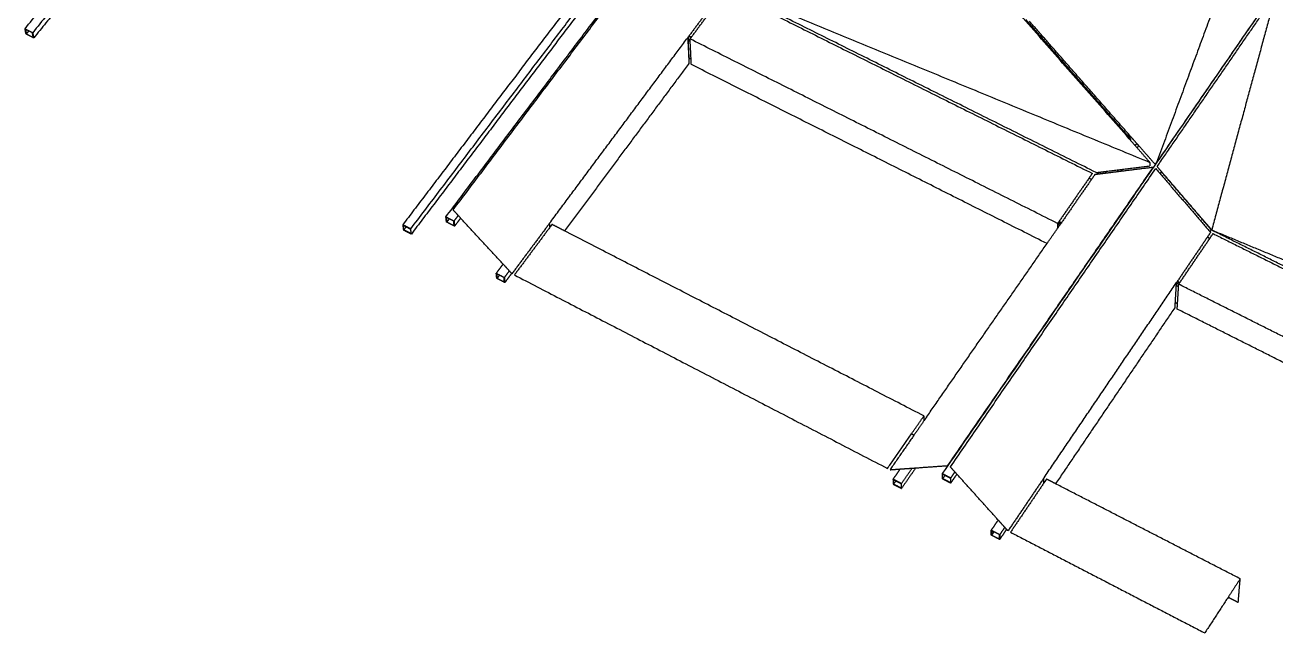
# Model space of a CAD drawing. Header units: millimetres. Extents: x 7297 to 60227, y -7497 to 19324.
# Drawn here: x 40273 to 44932, y 7441 to 9705 of the extents above; entities that cross this region are included whole.
import ezdxf

# ---------------------------------------------------------------- set-up
doc = ezdxf.new("R2010")
doc.units = ezdxf.units.MM
doc.layers.add('Make2D_PANEL', color=252, linetype='Continuous')
doc.layers.add('Make2D_PIPE', color=7, linetype='Continuous', true_color=0xbf3f3f)

msp = doc.modelspace()

# ---------------------------------------------------------------- linework, layer by layer
at = {"layer": 'Make2D_PANEL'}
for points, weights, degree in [([(44414.98, 9247.35), (43799.43, 9948.24), (43206.51, 10623.38)], [34896.5995086, 35562.2455666, 36227.8916247], 2), ([(41867.64, 9016.09), (42272.53, 9552.2), (42666.05, 10073.28)], [34688.3420156, 35189.0593547, 35689.7766939], 2), ([(42874.93, 9836.91), (42809.03, 9748.43), (42742.82, 9659.52)], [35875.9584496, 35790.0355495, 35704.1126494], 2), ([(42750.07, 9652.87), (42817.08, 9742.9), (42883.78, 9832.5)], [35697.697307, 35784.6797456, 35871.6621842], 2), ([(42879.19, 9845.67), (43659.34, 9524.13), (44462.69, 9193.03)], [35882.0395463, 35364.0463237, 34846.0531011], 2), ([(44262.88, 9155.15), (43565.24, 9502.91), (42880.42, 9844.28)], [35224.3765078, 35553.7568503, 35883.1371928], 2), ([(42883.78, 9832.5), (43559.84, 9495.4), (44248.38, 9152.08)], [35871.6621842, 35546.5781071, 35221.4940299], 2), ([(44928.58, 9832.84), (44709.99, 9515.54), (44487.6, 9192.73)], [35456.9776369, 35154.359426, 34851.7412151], 2), ([(44928.58, 9832.84), (44709.99, 9515.54), (44487.6, 9192.73)], [35456.9776369, 35154.359426, 34851.7412151], 2), ([(44711.31, 9799.46), (44601.01, 9500.33), (44487.6, 9192.73)], [35837.1011764, 35344.4211957, 34851.7412151], 2), ([(44489.69, 9177.62), (44712.15, 9500.69), (44930.81, 9818.24)], [34837.7023697, 35140.3205806, 35442.9387915], 2), ([(44930.81, 9818.24), (44812.49, 9382.56), (44692.75, 8941.66)], [35442.9387915, 35232.8626352, 35022.7864789], 2), ([(44096.68, 9624.65), (44055.43, 9671.59), (44014.29, 9718.42)], [35251.7947332, 35296.4978251, 35341.2009171], 2), ([(42226.92, 8966.77), (42486.43, 9315.23), (42741.19, 9657.32)], [35048.4886485, 35375.2411104, 35701.9935724], 2), ([(42742.82, 9659.52), (42742, 9658.42), (42741.19, 9657.32)], [35704.1126494, 35703.0531109, 35701.9935724], 2), ([(42742.82, 9659.52), (42742, 9658.42), (42741.19, 9657.32)], [35704.1126494, 35703.0531109, 35701.9935724], 2), ([(42741.19, 9657.32), (42743.61, 9609.48), (42746.02, 9561.92)], [35701.9935724, 35804.0853013, 35906.1770302], 2), ([(42741.19, 9657.32), (42743.61, 9609.48), (42746.02, 9561.92)], [35701.9935724, 35804.0853013, 35906.1770302], 2), ([(42753.8, 9578.39), (42751.94, 9615.55), (42750.07, 9652.87)], [35856.9123093, 35777.3048082, 35697.697307], 2), ([(44118.96, 8965.73), (43428.22, 9312.46), (42750.07, 9652.87)], [35047.5291527, 35372.6132299, 35697.697307], 2), ([(44390.95, 9289.7), (44243.15, 9457.93), (44096.68, 9624.65)], [34936.1145066, 35093.9546199, 35251.7947332], 2), ([(44390.95, 9289.7), (44243.15, 9457.93), (44096.68, 9624.65)], [34936.1145066, 35093.9546199, 35251.7947332], 2), ([(42746.02, 9561.92), (42516.29, 9252.58), (42282.69, 8938.05)], [35906.1770302, 35609.5168315, 35312.8566329], 2), ([(42746.02, 9561.92), (42516.29, 9252.58), (42282.69, 8938.05)], [35906.1770302, 35609.5168315, 35312.8566329], 2), ([(42754.85, 9557.48), (42754.33, 9567.93), (42753.8, 9578.39)], [35901.8807649, 35879.3965371, 35856.9123093], 2), ([(42754.85, 9557.48), (42754.33, 9567.93), (42753.8, 9578.39)], [35901.8807649, 35879.3965371, 35856.9123093], 2), ([(44079.45, 8890.91), (43411.26, 9227.16), (42754.85, 9557.48)], [35268.8219272, 35585.351346, 35901.8807649], 2), ([(44079.45, 8890.91), (43411.26, 9227.16), (42754.85, 9557.48)], [35268.8219272, 35585.351346, 35901.8807649], 2), ([(44420.79, 9255.74), (44405.87, 9272.73), (44390.95, 9289.7)], [34904.4232775, 34920.2688921, 34936.1145066], 2), ([(44462.69, 9193.03), (44438.82, 9220.21), (44414.98, 9247.35)], [34846.0531011, 34871.3263048, 34896.5995086], 2), ([(44462.69, 9193.03), (44438.82, 9220.21), (44414.98, 9247.35)], [34846.0531011, 34871.3263048, 34896.5995086], 2), ([(44481.88, 9186.21), (44451.31, 9221.01), (44420.79, 9255.74)], [34839.7192647, 34872.0712711, 34904.4232775], 2), ([(44481.88, 9186.21), (44451.31, 9221.01), (44420.79, 9255.74)], [34839.7192647, 34872.0712711, 34904.4232775], 2), ([(44300.96, 9159.89), (44381.15, 9169.88), (44461.99, 9179.96)], [35156.827673, 35015.4174925, 34874.007312], 2), ([(44462.69, 9193.03), (44462.34, 9186.49), (44461.99, 9179.96)], [34846.0531011, 34860.0302066, 34874.007312], 2), ([(44487.6, 9192.73), (44485.69, 9190.56), (44483.79, 9188.39), (44481.88, 9186.21)], [34851.7412151, 34847.7338983, 34843.7265815, 34839.7192647], 3), ([(44487.6, 9192.73), (44485.69, 9190.56), (44483.79, 9188.39), (44481.88, 9186.21)], [34851.7412151, 34847.7338983, 34843.7265815, 34839.7192647], 3), ([(43710.01, 8064.01), (44098.11, 8627.36), (44475.05, 9174.52)], [33833.3852135, 34334.1025527, 34834.8198918], 2), ([(43710.01, 8064.01), (44098.11, 8627.36), (44475.05, 9174.52)], [33833.3852135, 34334.1025527, 34834.8198918], 2), ([(43719.5, 8059.11), (44107.51, 8622.6), (44484.37, 9169.89)], [33829.0889482, 34329.8062873, 34830.5236264], 2), ([(44248.38, 9152.08), (44183.83, 9059.14), (44118.96, 8965.73)], [35221.4940299, 35134.5115913, 35047.5291527], 2), ([(44257.57, 9147.5), (44193.03, 9054.53), (44128.18, 8961.11)], [35217.1977646, 35130.215326, 35043.2328874], 2), ([(44274.55, 9149.61), (44266.05, 9148.55), (44257.57, 9147.5)], [35187.0425376, 35202.1201511, 35217.1977646], 2), ([(44262.88, 9155.15), (44281.9, 9157.52), (44300.96, 9159.89)], [35224.3765078, 35190.6020904, 35156.827673], 2), ([(44295.64, 9152.23), (44285.09, 9150.92), (44274.55, 9149.61)], [35149.6496985, 35168.3461181, 35187.0425376], 2), ([(44295.64, 9152.23), (44285.09, 9150.92), (44274.55, 9149.61)], [35149.6496985, 35168.3461181, 35187.0425376], 2), ([(44354.21, 9159.5), (44324.88, 9155.86), (44295.64, 9152.23)], [35046.2563488, 35097.9530236, 35149.6496985], 2), ([(44475.05, 9174.52), (44414.45, 9166.99), (44354.21, 9159.5)], [34834.8198918, 34940.5381203, 35046.2563488], 2), ([(44475.05, 9174.52), (44414.45, 9166.99), (44354.21, 9159.5)], [34834.8198918, 34940.5381203, 35046.2563488], 2), ([(44484.37, 9169.89), (44586.8, 9050.89), (44688.7, 8932.53)], [34830.5236264, 34923.6145043, 35016.7053822], 2), ([(44512.66, 9150.93), (44501.18, 9164.27), (44489.69, 9177.62)], [34858.5421589, 34848.1222643, 34837.7023697], 2), ([(44659.39, 8980.42), (44586.17, 9065.51), (44512.66, 9150.93)], [34992.2448504, 34925.3935047, 34858.5421589], 2), ([(44659.39, 8980.42), (44586.17, 9065.51), (44512.66, 9150.93)], [34992.2448504, 34925.3935047, 34858.5421589], 2), ([(41895.63, 8985.76), (41881.64, 9000.92), (41867.64, 9016.09)], [34712.0062536, 34700.1741346, 34688.3420156], 2), ([(42053.82, 8814.3), (41974.87, 8899.87), (41895.63, 8985.76)], [34846.3918849, 34779.1990693, 34712.0062536], 2), ([(42053.82, 8814.3), (41974.87, 8899.87), (41895.63, 8985.76)], [34846.3918849, 34779.1990693, 34712.0062536], 2), ([(42226.92, 8966.77), (42157.02, 8872.91), (42086.78, 8778.58)], [35048.4886485, 34961.5062099, 34874.5237713], 2), ([(42226.92, 8966.77), (42157.02, 8872.91), (42086.78, 8778.58)], [35048.4886485, 34961.5062099, 34874.5237713], 2), ([(42228.19, 8951.78), (42162.15, 8863.05), (42095.79, 8773.91)], [35034.5734347, 34952.4004703, 34870.227506], 2), ([(42228.19, 8951.78), (42162.15, 8863.05), (42095.79, 8773.91)], [35034.5734347, 34952.4004703, 34870.227506], 2), ([(42228.19, 8951.78), (42227.56, 8959.27), (42226.92, 8966.77)], [35081.1672446, 35064.8279465, 35048.4886485], 2), ([(42228.19, 8951.78), (42227.56, 8959.27), (42226.92, 8966.77)], [35081.1672446, 35064.8279465, 35048.4886485], 2), ([(42235.91, 8962.14), (42232.05, 8956.96), (42228.19, 8951.78)], [35044.1923832, 35039.382909, 35034.5734347], 2), ([(42282.7, 8938.05), (42259.29, 8950.1), (42235.91, 8962.14)], [35021.8294466, 35033.0109149, 35044.1923832], 2), ([(44079.45, 8890.91), (44103.83, 8926.04), (44128.18, 8961.11)], [34978.1597088, 35010.6962981, 35043.2328874], 2), ([(44118.96, 8965.73), (44118.65, 8956.34), (44118.35, 8946.95)], [35047.5291527, 35068.0151808, 35088.5012089], 2), ([(44689, 8946.02), (44674.2, 8963.22), (44659.39, 8980.42)], [35019.3437049, 35005.7942777, 34992.2448504], 2), ([(44692.75, 8941.66), (44690.87, 8943.84), (44689, 8946.02)], [35022.7864789, 35021.0650919, 35019.3437049], 2), ([(44692.75, 8941.66), (44690.87, 8943.84), (44689, 8946.02)], [35022.7864789, 35021.0650919, 35019.3437049], 2), ([(43621.09, 8248.9), (42945.84, 8596.59), (42282.7, 8938.05)], [34394.0242288, 34707.9268377, 35021.8294466], 2), ([(43621.09, 8248.9), (42945.84, 8596.59), (42282.7, 8938.05)], [34394.0242288, 34707.9268377, 35021.8294466], 2), ([(44688.7, 8932.53), (44624.86, 8838.49), (44560.71, 8743.99)], [35016.7053822, 34929.7229436, 34842.740505], 2), ([(44570.04, 8739.31), (44634.17, 8833.84), (44697.99, 8927.89)], [34838.4442396, 34925.4266782, 35012.4091168], 2), ([(44693.54, 8940.74), (44693.15, 8941.2), (44692.75, 8941.66)], [35023.5061057, 35023.1462923, 35022.7864789], 2), ([(44693.54, 8940.74), (44693.15, 8941.2), (44692.75, 8941.66)], [35023.5061057, 35023.1462923, 35022.7864789], 2), ([(44692.75, 8941.66), (45053.84, 8791.81), (45419.7, 8639.98)], [35022.7864789, 34794.662371, 34566.5382631], 2), ([(44693.95, 8940.26), (44693.74, 8940.5), (44693.54, 8940.74)], [35023.8841254, 35023.6951155, 35023.5061057], 2), ([(45412.96, 8581.85), (45051.75, 8761.91), (44693.95, 8940.26)], [34694.5037829, 34859.1939541, 35023.8841254], 2), ([(44697.99, 8927.89), (45051.24, 8751.75), (45407.8, 8573.96)], [35012.4091168, 34849.8670782, 34687.3250396], 2), ([(43630.42, 8244.1), (43856.84, 8570.25), (44079.45, 8890.91)], [34389.7279635, 34683.9438361, 34978.1597088], 2), ([(43630.42, 8244.1), (43856.84, 8570.25), (44079.45, 8890.91)], [34389.7279635, 34683.9438361, 34978.1597088], 2), ([(42085.57, 8779.88), (42069.7, 8797.09), (42053.82, 8814.3)], [34873.496721, 34859.944303, 34846.3918849], 2), ([(42086.78, 8778.58), (42086.18, 8779.23), (42085.57, 8779.88)], [34874.5237713, 34874.0102462, 34873.496721], 2), ([(42086.78, 8778.58), (42086.18, 8779.23), (42085.57, 8779.88)], [34874.5237713, 34874.0102462, 34873.496721], 2), ([(42095.79, 8773.91), (42784.03, 8417.07), (43485.35, 8053.46)], [34870.227506, 34545.1434288, 34220.0593516], 2), ([(42095.79, 8773.91), (42784.03, 8417.07), (43485.35, 8053.46)], [34870.227506, 34545.1434288, 34220.0593516], 2), ([(44068.31, 8018.63), (44316.84, 8384.74), (44560.71, 8743.99)], [34189.2355811, 34515.988043, 34842.740505], 2), ([(44560.71, 8743.99), (44558.5, 8707.83), (44556.3, 8671.83)], [34842.740505, 34922.3480061, 35001.9555072], 2), ([(44565.58, 8667.17), (44567.81, 8703.16), (44570.04, 8739.31)], [34997.6592419, 34918.0517408, 34838.4442396], 2), ([(45282.22, 8381.83), (44924.46, 8561.41), (44570.04, 8739.31)], [34513.3601624, 34675.902201, 34838.4442396], 2), ([(44556.3, 8671.83), (44555.68, 8661.7), (44555.07, 8651.57)], [35001.9555072, 35024.439735, 35046.9239628], 2), ([(44556.3, 8671.83), (44555.68, 8661.7), (44555.07, 8651.57)], [35001.9555072, 35024.439735, 35046.9239628], 2), ([(44564.33, 8646.91), (44564.96, 8657.03), (44565.58, 8667.17)], [35042.6276974, 35020.1434697, 34997.6592419], 2), ([(44564.33, 8646.91), (44564.96, 8657.03), (44565.58, 8667.17)], [35042.6276974, 35020.1434697, 34997.6592419], 2), ([(44555.07, 8651.57), (44335.1, 8326.82), (44111.34, 7996.47)], [35046.9239628, 34750.2632091, 34453.6024555], 2), ([(44555.07, 8651.57), (44335.1, 8326.82), (44111.34, 7996.47)], [35046.9239628, 34750.2632091, 34453.6024555], 2), ([(45272.28, 8290.66), (44916.66, 8469.61), (44564.33, 8646.91)], [34717.5436203, 34880.0856589, 35042.6276974], 2), ([(45272.28, 8290.66), (44916.66, 8469.61), (44564.33, 8646.91)], [34717.5436203, 34880.0856589, 35042.6276974], 2), ([(43574.67, 8182.07), (43597.9, 8215.51), (43621.09, 8248.9)], [34334.336804, 34364.1805164, 34394.0242288], 2), ([(43621.09, 8248.9), (43621.07, 8239.75), (43621.06, 8230.61)], [34394.0242288, 34414.5148259, 34435.005423], 2), ([(43621.09, 8248.9), (43621.07, 8239.75), (43621.06, 8230.61)], [34394.0242288, 34414.5148259, 34435.005423], 2), ([(43621.06, 8230.61), (43602.55, 8203.95), (43584.01, 8177.25)], [34377.6700926, 34353.8553157, 34330.0405387], 2), ([(43630.42, 8244.1), (43625.74, 8237.36), (43621.06, 8230.61)], [34389.7279635, 34383.6990281, 34377.6700926], 2), ([(43630.42, 8244.1), (43625.74, 8237.36), (43621.06, 8230.61)], [34389.7279635, 34383.6990281, 34377.6700926], 2), ([(43485.35, 8053.46), (43530.09, 8117.87), (43574.67, 8182.07)], [34220.0593516, 34277.1980778, 34334.336804], 2), ([(43485.35, 8053.46), (43530.09, 8117.87), (43574.67, 8182.07)], [34220.0593516, 34277.1980778, 34334.336804], 2), ([(43584.01, 8177.25), (43539.44, 8113.04), (43494.71, 8048.61)], [34330.0405387, 34272.9018125, 34215.7630863], 2), ([(43584.01, 8177.25), (43539.44, 8113.04), (43494.71, 8048.61)], [34330.0405387, 34272.9018125, 34215.7630863], 2), ([(43584.01, 8177.25), (43579.34, 8179.66), (43574.67, 8182.07)], [34615.3170033, 34617.4829866, 34619.6489698], 2), ([(43584.01, 8177.25), (43579.34, 8179.66), (43574.67, 8182.07)], [34615.3170033, 34617.4829866, 34619.6489698], 2), ([(43590.36, 8055.45), (43650, 8059.72), (43710.01, 8064.01)], [34044.8181595, 33939.1016865, 33833.3852135], 2), ([(43590.36, 8055.45), (43650, 8059.72), (43710.01, 8064.01)], [34044.8181595, 33939.1016865, 33833.3852135], 2), ([(43494.71, 8048.61), (43513.53, 8049.96), (43532.39, 8051.31)], [34215.7630863, 34181.9890611, 34148.2150359], 2), ([(43494.71, 8048.61), (43513.53, 8049.96), (43532.39, 8051.31)], [34215.7630863, 34181.9890611, 34148.2150359], 2), ([(43532.39, 8051.31), (43561.33, 8053.38), (43590.36, 8055.45)], [34148.2150359, 34096.5165977, 34044.8181595], 2), ([(43743.63, 8032.31), (43731.57, 8045.7), (43719.5, 8059.11)], [33849.9282171, 33839.5085826, 33829.0889482], 2), ([(43897.75, 7861.14), (43820.84, 7946.55), (43743.63, 8032.31)], [33983.6321093, 33916.7801632, 33849.9282171], 2), ([(43897.75, 7861.14), (43820.84, 7946.55), (43743.63, 8032.31)], [33983.6321093, 33916.7801632, 33849.9282171], 2), ([(44068.31, 8018.63), (44001.34, 7919.98), (43934.04, 7820.83)], [34189.2355811, 34102.2531425, 34015.2707039], 2), ([(44068.31, 8018.63), (44001.34, 7919.98), (43934.04, 7820.83)], [34189.2355811, 34102.2531425, 34015.2707039], 2), ([(44067.69, 7998.94), (44068, 8008.78), (44068.31, 8018.63)], [34233.7561909, 34211.495886, 34189.2355811], 2), ([(44067.69, 7998.94), (44068, 8008.78), (44068.31, 8018.63)], [34233.7561909, 34211.495886, 34189.2355811], 2), ([(44067.69, 7998.94), (44005.74, 7907.65), (43943.51, 7815.92)], [34171.8405249, 34091.4074818, 34010.9744386], 2), ([(44067.69, 7998.94), (44005.74, 7907.65), (43943.51, 7815.92)], [34171.8405249, 34091.4074818, 34010.9744386], 2), ([(44077.75, 8013.77), (44072.72, 8006.35), (44067.69, 7998.94)], [34184.9393158, 34178.3899204, 34171.8405249], 2), ([(44111.34, 7996.47), (44094.54, 8005.12), (44077.75, 8013.77)], [34169.6587348, 34177.2990253, 34184.9393158], 2), ([(44798.95, 7642.41), (44453.58, 7820.25), (44111.34, 7996.47)], [33859.8552386, 34014.7569867, 34169.6587348], 2), ([(44798.95, 7642.41), (44453.58, 7820.25), (44111.34, 7996.47)], [33859.8552386, 34014.7569867, 34169.6587348], 2), ([(43928.83, 7826.61), (43913.3, 7843.87), (43897.75, 7861.14)], [34010.7302834, 33997.1811964, 33983.6321093], 2), ([(43934.04, 7820.83), (43931.43, 7823.72), (43928.83, 7826.61)], [34015.2707039, 34013.0004937, 34010.7302834], 2), ([(43934.04, 7820.83), (43931.43, 7823.72), (43928.83, 7826.61)], [34015.2707039, 34013.0004937, 34010.7302834], 2), ([(43943.51, 7815.92), (44303.59, 7629.23), (44667.14, 7440.74)], [34010.9744386, 33848.4324, 33685.8903614], 2), ([(43943.51, 7815.92), (44303.59, 7629.23), (44667.14, 7440.74)], [34010.9744386, 33848.4324, 33685.8903614], 2), ([(44798.95, 7642.41), (44776.43, 7607.96), (44753.88, 7573.46)], [33859.8552386, 33830.0121198, 33800.169001], 2), ([(44791.71, 7553.93), (44795.32, 7598.04), (44798.95, 7642.41)], [34064.0386964, 33961.9469675, 33859.8552386], 2), ([(44791.71, 7553.93), (44795.32, 7598.04), (44798.95, 7642.41)], [34064.0386964, 33961.9469675, 33859.8552386], 2), ([(44753.88, 7573.46), (44710.58, 7507.21), (44667.14, 7440.74)], [33800.169001, 33743.0296812, 33685.8903614], 2), ([(44753.88, 7573.46), (44710.58, 7507.21), (44667.14, 7440.74)], [33800.169001, 33743.0296812, 33685.8903614], 2), ([(44791.71, 7553.93), (44772.79, 7563.69), (44753.88, 7573.45)], [34064.0386964, 34072.5399139, 34081.0411313], 2), ([(44791.71, 7553.93), (44772.79, 7563.69), (44753.88, 7573.45)], [34064.0386964, 34072.5399139, 34081.0411313], 2)]:
    msp.add_rational_spline(points, weights, degree=degree, dxfattribs=at)
at = {"layer": 'Make2D_PIPE'}
for points, weights in [([(46018.73, 11415.21), (44907.32, 9801.92), (43689.38, 8034.01)], [37122.5193978, 35499.1026951, 33875.6859923]), ([(46018.73, 11415.21), (44907.32, 9801.92), (43689.38, 8034.01)], [37122.5193978, 35499.1026951, 33875.6859923]), ([(40273.08, 9690.82), (40689.37, 10203.43), (41094.28, 10702.03)], [35770.5246202, 36273.0362061, 36775.5477921]), ([(40273.08, 9690.82), (40689.37, 10203.43), (41094.28, 10702.03)], [35770.5246202, 36273.0362061, 36775.5477921]), ([(41122.38, 10688.01), (40717.7, 10189.02), (40301.65, 9676)], [36761.2264007, 36258.7150682, 35756.2037357]), ([(41011.6, 10527.81), (40662.73, 10097.35), (40305.46, 9656.53)], [36660.1395044, 36228.9219715, 35797.7044385]), ([(41011.6, 10527.81), (40662.73, 10097.35), (40305.46, 9656.53)], [36660.1395044, 36228.9219715, 35797.7044385]), ([(41840.75, 8990.33), (42233.99, 9510.88), (42616.51, 10017.26)], [34734.9390598, 35221.2359002, 35707.5327406]), ([(41840.75, 8990.33), (42233.99, 9510.88), (42616.51, 10017.26)], [34734.9390598, 35221.2359002, 35707.5327406]), ([(41709.74, 8945.39), (42113.99, 9478.72), (42506.98, 9997.18)], [35064.1400716, 35566.6514365, 36069.1628014]), ([(42326.96, 9813.05), (42007.19, 9391.79), (41680.04, 8960.8)], [35889.0794069, 35483.7701815, 35078.4609561]), ([(42326.96, 9813.05), (42007.19, 9391.79), (41680.04, 8960.8)], [35889.0794069, 35483.7701815, 35078.4609561]), ([(42357.04, 9777.94), (42038.18, 9357.02), (41711.96, 8926.4)], [35915.4416194, 35510.5411969, 35105.6407744]), ([(42357.04, 9777.94), (42038.18, 9357.02), (41711.96, 8926.4)], [35915.4416194, 35510.5411969, 35105.6407744]), ([(44082.88, 9631.45), (44041.66, 9678.38), (44000.55, 9725.19)], [35335.8201449, 35380.6207083, 35425.4212717]), ([(40273.08, 9690.82), (40287.36, 9683.41), (40301.65, 9676)], [35770.5246202, 35763.3641779, 35756.2037357]), ([(40276.93, 9671.34), (40275.01, 9681.07), (40273.08, 9690.82)], [35812.025323, 35791.2749716, 35770.5246202]), ([(40276.93, 9671.34), (40275.01, 9681.07), (40273.08, 9690.82)], [35812.025323, 35791.2749716, 35770.5246202]), ([(40300.51, 9675.78), (40287.54, 9682.51), (40274.58, 9689.24)], [35758.7715287, 35765.2732103, 35771.7748918]), ([(40274.58, 9689.24), (40276.32, 9680.39), (40278.07, 9671.55)], [35771.7748918, 35790.6162109, 35809.45753]), ([(40305.46, 9656.53), (40291.19, 9663.93), (40276.93, 9671.34)], [35797.7044385, 35804.8648807, 35812.025323]), ([(40305.46, 9656.53), (40291.19, 9663.93), (40276.93, 9671.34)], [35797.7044385, 35804.8648807, 35812.025323]), ([(40287.13, 9682.72), (40282.6, 9677.14), (40278.07, 9671.55)], [35820.267643, 35814.8625865, 35809.45753]), ([(40278.07, 9671.55), (40291.02, 9664.83), (40303.97, 9658.1)], [35809.45753, 35802.9558484, 35796.4541669]), ([(40303.97, 9658.1), (40302.24, 9666.94), (40300.51, 9675.78)], [35796.4541669, 35777.6128478, 35758.7715287]), ([(40301.65, 9676), (40303.55, 9666.26), (40305.46, 9656.53)], [35756.2037357, 35776.9540871, 35797.7044385]), ([(42743.49, 9646.24), (42743.16, 9652.88), (42742.82, 9659.52)], [35787.7644929, 35773.6011265, 35759.4377601]), ([(42743.49, 9646.24), (42743.16, 9652.88), (42742.82, 9659.52)], [35787.7644929, 35773.6011265, 35759.4377601]), ([(42746.75, 9581.94), (42745.12, 9614.03), (42743.49, 9646.24)], [35925.5468262, 35856.6556595, 35787.7644929]), ([(42746.75, 9581.94), (42745.12, 9614.03), (42743.49, 9646.24)], [35925.5468262, 35856.6556595, 35787.7644929]), ([(42750.58, 9642.68), (42747.04, 9644.46), (42743.49, 9646.24)], [35784.3298735, 35786.0471832, 35787.7644929]), ([(42744.81, 9646.45), (42744.44, 9653.82), (42744.06, 9661.19)], [35785.1966998, 35769.4858182, 35753.7749365]), ([(42754.14, 9658.99), (42749.48, 9652.72), (42744.81, 9646.45)], [35797.3149055, 35791.2558027, 35785.1966998]), ([(42750.53, 9643.58), (42747.67, 9645.02), (42744.81, 9646.45)], [35782.4208412, 35783.8087705, 35785.1966998]), ([(42745.62, 9663.27), (42750.06, 9661.04), (42754.5, 9658.82)], [35746.6898478, 35744.5393713, 35742.3888949]), ([(42746.09, 9663.91), (42750.53, 9661.68), (42754.97, 9659.45)], [35744.5295006, 35742.379191, 35740.2288815]), ([(44052.3, 9666.27), (44059.19, 9662.87), (44066.08, 9659.48)], [35746.8074597, 35743.5303049, 35740.25315]), ([(44387.47, 9284.69), (44234.47, 9458.88), (44082.88, 9631.45)], [35008.2636512, 35172.0418981, 35335.8201449]), ([(44387.47, 9284.69), (44234.47, 9458.88), (44082.88, 9631.45)], [35008.2636512, 35172.0418981, 35335.8201449]), ([(44082.88, 9631.45), (44089.78, 9628.05), (44096.68, 9624.65)], [35773.4854832, 35770.2022568, 35766.9190304]), ([(44082.88, 9631.45), (44089.78, 9628.05), (44096.68, 9624.65)], [35773.4854832, 35770.2022568, 35766.9190304]), ([(42746.75, 9581.94), (42750.27, 9580.17), (42753.8, 9578.39)], [35925.5468262, 35923.8295165, 35922.1122068]), ([(42746.75, 9581.94), (42750.27, 9580.17), (42753.8, 9578.39)], [35925.5468262, 35923.8295165, 35922.1122068]), ([(44387.23, 9278.95), (44388.95, 9280), (44390.67, 9281.04)], [35002.8962214, 35003.8761734, 35004.8561254]), ([(44390.67, 9281.04), (44389.07, 9282.87), (44387.47, 9284.69)], [35004.8561254, 35006.5598883, 35008.2636512]), ([(44390.95, 9289.7), (44389.21, 9287.2), (44387.48, 9284.69)], [35386.918599, 35384.5460432, 35382.1734874]), ([(44390.95, 9289.7), (44389.21, 9287.2), (44387.48, 9284.69)], [35386.918599, 35384.5460432, 35382.1734874]), ([(44389.32, 9279.35), (44388.52, 9278.87), (44387.73, 9278.38)], [35006.0170951, 35005.5645903, 35005.1120854]), ([(44389.19, 9276.72), (44389.25, 9278.04), (44389.32, 9279.35)], [35011.6308614, 35008.8239783, 35006.0170951]), ([(44390.67, 9281.04), (44390.53, 9278.2), (44390.4, 9275.35)], [35004.8561254, 35010.9370261, 35017.0179267]), ([(44408.09, 9255.2), (44410.99, 9259.39), (44413.9, 9263.59)], [35354.3046284, 35358.2665236, 35362.2284187]), ([(44420.79, 9255.74), (44417.89, 9251.55), (44414.99, 9247.35)], [35414.4726896, 35410.503373, 35406.5340563]), ([(44420.79, 9255.74), (44417.89, 9251.55), (44414.99, 9247.35)], [35414.4726896, 35410.503373, 35406.5340563]), ([(44236.13, 9134.44), (44240.73, 9132.15), (44245.33, 9129.86)], [35240.6351101, 35238.4835938, 35236.3320776]), ([(44274.54, 9149.6), (44268.93, 9152.4), (44263.32, 9155.2)], [35254.8671561, 35257.4951272, 35260.1230983]), ([(44274.54, 9149.6), (44268.93, 9152.4), (44263.32, 9155.2)], [35254.8671561, 35257.4951272, 35260.1230983]), ([(44300.96, 9159.89), (44298.3, 9156.06), (44295.64, 9152.23)], [35264.5300887, 35260.9295409, 35257.3289931]), ([(44300.96, 9159.89), (44298.3, 9156.06), (44295.64, 9152.23)], [35264.5300887, 35260.9295409, 35257.3289931]), ([(44340.69, 9157.82), (44343.35, 9161.66), (44346.01, 9165.5)], [35262.5869004, 35266.1953775, 35269.8038546]), ([(44359.53, 9167.19), (44356.87, 9163.35), (44354.21, 9159.51)], [35330.9024427, 35327.2845459, 35323.6666491]), ([(44359.53, 9167.19), (44356.87, 9163.35), (44354.21, 9159.51)], [35330.9024427, 35327.2845459, 35323.6666491]), ([(44500.56, 9151.08), (44503.22, 9154.95), (44505.88, 9158.82)], [34883.675132, 34887.2690053, 34890.8628786]), ([(44505.46, 9158), (44503.05, 9154.5), (44500.64, 9150.99)], [34890.8050206, 34887.5452978, 34884.2855751]), ([(44512.17, 9150.21), (44508.82, 9154.11), (44505.46, 9158)], [34896.8990409, 34893.8520307, 34890.8050206]), ([(44512.66, 9150.93), (44512.42, 9150.57), (44512.17, 9150.21)], [34943.0180161, 34942.6852097, 34942.3524033]), ([(44512.66, 9150.93), (44512.42, 9150.57), (44512.17, 9150.21)], [34943.0180161, 34942.6852097, 34942.3524033]), ([(44658.9, 8979.7), (44585.68, 9064.79), (44512.17, 9150.21)], [35030.7518718, 34963.8254563, 34896.8990409]), ([(44658.9, 8979.7), (44585.68, 9064.79), (44512.17, 9150.21)], [35030.7518718, 34963.8254563, 34896.8990409]), ([(41886.53, 8995.62), (41878.67, 8985.2), (41870.81, 8974.78)], [34739.814851, 34730.2165132, 34720.6181753]), ([(41709.74, 8945.39), (41694.88, 8953.1), (41680.04, 8960.8)], [35064.1400716, 35071.3005138, 35078.4609561]), ([(41680.04, 8960.8), (41681.17, 8951.3), (41682.3, 8941.8)], [35078.4609561, 35099.2113075, 35119.9616589]), ([(41680.04, 8960.8), (41681.17, 8951.3), (41682.3, 8941.8)], [35078.4609561, 35099.2113075, 35119.9616589]), ([(41681.51, 8959.22), (41694.99, 8952.23), (41708.47, 8945.23)], [35079.7112277, 35073.2095462, 35066.7078646]), ([(41683.56, 8941.97), (41682.53, 8950.59), (41681.51, 8959.22)], [35117.3938659, 35098.5525468, 35079.7112277]), ([(41692.37, 8953.58), (41687.96, 8947.78), (41683.56, 8941.97)], [35128.2039503, 35122.7989081, 35117.3938659]), ([(41840.75, 8990.33), (41855.78, 8982.55), (41870.81, 8974.78)], [34734.9390598, 34727.7786175, 34720.6181753]), ([(41842.84, 8971.1), (41841.79, 8980.71), (41840.75, 8990.33)], [34776.4397626, 34755.6894112, 34734.9390598]), ([(41842.84, 8971.1), (41841.79, 8980.71), (41840.75, 8990.33)], [34776.4397626, 34755.6894112, 34734.9390598]), ([(41869.52, 8974.61), (41855.87, 8981.67), (41842.23, 8988.73)], [34723.1859683, 34729.6876499, 34736.1893314]), ([(41842.23, 8988.73), (41843.17, 8979.99), (41844.12, 8971.27)], [34736.1893314, 34755.0306505, 34773.8719696]), ([(41872.86, 8955.56), (41857.85, 8963.33), (41842.84, 8971.1)], [34762.1188781, 34769.2793203, 34776.4397626]), ([(41872.86, 8955.56), (41857.85, 8963.33), (41842.84, 8971.1)], [34762.1188781, 34769.2793203, 34776.4397626]), ([(41853.07, 8983.12), (41848.59, 8977.2), (41844.12, 8971.27)], [34784.7980635, 34779.3350165, 34773.8719696]), ([(41844.12, 8971.27), (41857.75, 8964.22), (41871.39, 8957.16)], [34773.8719696, 34767.370288, 34760.8686065]), ([(41871.39, 8957.16), (41870.45, 8965.88), (41869.52, 8974.61)], [34760.8686065, 34742.0272874, 34723.1859683]), ([(41870.81, 8974.78), (41871.84, 8965.16), (41872.86, 8955.56)], [34720.6181753, 34741.3685267, 34762.1188781]), ([(41895.63, 8985.76), (41884.25, 8970.67), (41872.86, 8955.56)], [34789.957627, 34776.0382526, 34762.1188781]), ([(41895.63, 8985.76), (41884.25, 8970.67), (41872.86, 8955.56)], [34789.957627, 34776.0382526, 34762.1188781]), ([(44118.64, 8955.79), (44120.8, 8954.7), (44122.97, 8953.61)], [35132.9794953, 35131.9660792, 35130.9526632]), ([(44119.39, 8956.3), (44123.91, 8962.81), (44128.42, 8969.31)], [35130.7322802, 35136.7912969, 35142.8503136]), ([(44119.73, 8966.85), (44119.56, 8961.57), (44119.39, 8956.3)], [35107.698636, 35119.2154581, 35130.7322802]), ([(44119.39, 8956.3), (44121.41, 8955.29), (44123.43, 8954.27)], [35130.7322802, 35129.7878887, 35128.8434973]), ([(44132.46, 8967.28), (44127.86, 8969.6), (44123.25, 8971.91)], [35087.2103981, 35089.3608746, 35091.5113511]), ([(44132.92, 8967.94), (44128.31, 8970.26), (44123.71, 8972.57)], [35085.1012003, 35087.2515259, 35089.4018514]), ([(44658.9, 8979.71), (44659.15, 8980.06), (44659.39, 8980.42)], [35096.0419136, 35096.3757649, 35096.7096162]), ([(44658.9, 8979.71), (44659.15, 8980.06), (44659.39, 8980.42)], [35096.0419136, 35096.3757649, 35096.7096162]), ([(44688.51, 8945.3), (44673.71, 8962.5), (44658.9, 8979.7)], [35057.8811274, 35044.3164996, 35030.7518718]), ([(44682.51, 8953.57), (44682.26, 8953.21), (44682.02, 8952.85)], [35071.7330242, 35071.3987799, 35071.0645355]), ([(44689, 8946.03), (44688.75, 8945.67), (44688.51, 8945.3)], [35123.8914628, 35123.5562069, 35123.220951]), ([(44689, 8946.03), (44688.75, 8945.67), (44688.51, 8945.3)], [35123.8914628, 35123.5562069, 35123.220951]), ([(41682.3, 8941.8), (41697.13, 8934.1), (41711.96, 8926.4)], [35119.9616589, 35112.8012167, 35105.6407744]), ([(41682.3, 8941.8), (41697.13, 8934.1), (41711.96, 8926.4)], [35119.9616589, 35112.8012167, 35105.6407744]), ([(41710.49, 8927.98), (41697.02, 8934.98), (41683.56, 8941.97)], [35104.3905028, 35110.8921843, 35117.3938659]), ([(41708.47, 8945.23), (41709.48, 8936.6), (41710.49, 8927.98)], [35066.7078646, 35085.5491837, 35104.3905028]), ([(41711.96, 8926.4), (41710.85, 8935.89), (41709.74, 8945.39)], [35105.6407744, 35084.890423, 35064.1400716]), ([(44685.88, 8910.05), (44681.23, 8912.37), (44676.59, 8914.68)], [35031.3385607, 35033.4872372, 35035.6359138]), ([(44676.59, 8914.68), (44681.23, 8912.37), (44685.88, 8910.05)], [35035.6374854, 35033.4871834, 35031.3368815]), ([(44686.83, 8934.69), (44689.22, 8938.2), (44691.6, 8941.71)], [35054.1993281, 35057.4591091, 35060.7188902]), ([(44691.6, 8941.71), (44690.05, 8943.51), (44688.51, 8945.3)], [35060.7188902, 35059.3000088, 35057.8811274]), ([(44691.6, 8941.71), (44690.05, 8943.51), (44688.51, 8945.3)], [35060.7188902, 35059.3000088, 35057.8811274]), ([(44693.54, 8940.74), (44692.57, 8941.23), (44691.6, 8941.71)], [35059.8222482, 35060.2710266, 35060.719805]), ([(44693.54, 8940.74), (44692.57, 8941.23), (44691.6, 8941.71)], [35059.8222482, 35060.2710266, 35060.719805]), ([(42028.29, 8780.11), (42041.06, 8797.21), (42053.82, 8814.3)], [34911.2715527, 34927.0312159, 34942.7908791]), ([(42028.29, 8780.11), (42041.06, 8797.21), (42053.82, 8814.3)], [34911.2715527, 34927.0312159, 34942.7908791]), ([(42028.29, 8780.11), (42043.28, 8772.33), (42058.28, 8764.55)], [34911.2715527, 34904.1111105, 34896.9506683]), ([(42030.15, 8761.23), (42029.22, 8770.66), (42028.29, 8780.11)], [34952.7722556, 34932.0219042, 34911.2715527]), ([(42030.15, 8761.23), (42029.22, 8770.66), (42028.29, 8780.11)], [34952.7722556, 34932.0219042, 34911.2715527]), ([(42056.98, 8764.39), (42043.37, 8771.46), (42029.76, 8778.52)], [34899.5184613, 34906.0201428, 34912.5218244]), ([(42029.76, 8778.52), (42030.6, 8769.95), (42031.44, 8761.38)], [34912.5218244, 34931.3631435, 34950.2044625]), ([(42060.1, 8745.68), (42045.12, 8753.46), (42030.15, 8761.23)], [34938.4513711, 34945.6118133, 34952.7722556]), ([(42060.1, 8745.68), (42045.12, 8753.46), (42030.15, 8761.23)], [34938.4513711, 34945.6118133, 34952.7722556]), ([(42040.19, 8773.11), (42035.82, 8767.25), (42031.44, 8761.38)], [34961.0145629, 34955.6095127, 34950.2044625]), ([(42031.44, 8761.38), (42045.04, 8754.32), (42058.64, 8747.26)], [34950.2044625, 34943.702781, 34937.2010995]), ([(42058.64, 8747.26), (42057.81, 8755.82), (42056.98, 8764.39)], [34937.2010995, 34918.3597804, 34899.5184613]), ([(42076.8, 8789.4), (42067.54, 8776.98), (42058.28, 8764.55)], [34919.8285098, 34908.389589, 34896.9506683]), ([(42058.28, 8764.55), (42059.19, 8755.11), (42060.1, 8745.68)], [34896.9506683, 34917.7010197, 34938.4513711]), ([(42085.58, 8779.88), (42072.84, 8762.79), (42060.1, 8745.68)], [34969.9720809, 34954.211726, 34938.4513711]), ([(42085.58, 8779.88), (42072.84, 8762.79), (42060.1, 8745.68)], [34969.9720809, 34954.211726, 34938.4513711]), ([(44569.43, 8729.45), (44564.77, 8731.79), (44560.11, 8734.13)], [34923.5143957, 34925.6663016, 34927.8182075]), ([(44569.48, 8730.32), (44564.82, 8732.65), (44560.16, 8734.99)], [34921.6050221, 34923.7572314, 34925.9094408]), ([(44569.03, 8748.2), (44564.6, 8741.68), (44560.17, 8735.15)], [34938.0625702, 34932.0599276, 34926.057285]), ([(44564.96, 8750.24), (44569.62, 8747.9), (44574.28, 8745.56)], [34886.4988461, 34884.3485772, 34882.1983083]), ([(44565.41, 8750.91), (44570.07, 8748.57), (44574.73, 8746.23)], [34884.4056724, 34882.2551579, 34880.1046435]), ([(44556.31, 8671.83), (44560.95, 8669.5), (44565.59, 8667.17)], [35065.5996174, 35063.4478642, 35061.296111]), ([(44556.31, 8671.83), (44560.95, 8669.5), (44565.59, 8667.17)], [35065.5996174, 35063.4478642, 35061.296111]), ([(43532.39, 8051.31), (43519.24, 8032.33), (43506.07, 8013.34)], [34252.8264602, 34236.0171744, 34219.2078887]), ([(43532.39, 8051.31), (43519.24, 8032.33), (43506.07, 8013.34)], [34252.8264602, 34236.0171744, 34219.2078887]), ([(43537.29, 7997.15), (43557.15, 8025.84), (43576.98, 8054.49)], [34204.8870042, 34230.27037, 34255.6537358]), ([(43590.36, 8055.45), (43563.88, 8017.18), (43537.35, 7978.83)], [34314.3026711, 34280.345189, 34246.387707]), ([(43590.36, 8055.45), (43563.88, 8017.18), (43537.35, 7978.83)], [34314.3026711, 34280.345189, 34246.387707]), ([(43689.38, 8034.01), (43689.32, 8024.73), (43689.26, 8015.47)], [33875.6859923, 33896.4363438, 33917.1866952]), ([(43689.38, 8034.01), (43689.32, 8024.73), (43689.26, 8015.47)], [33875.6859923, 33896.4363438, 33917.1866952]), ([(43689.26, 8015.47), (43705.04, 8007.3), (43720.83, 7999.13)], [33917.1866952, 33910.0262529, 33902.8658107]), ([(43689.26, 8015.47), (43705.04, 8007.3), (43720.83, 7999.13)], [33917.1866952, 33910.0262529, 33902.8658107]), ([(43720.98, 8017.66), (43705.18, 8025.83), (43689.38, 8034.01)], [33861.3651079, 33868.5255501, 33875.6859923]), ([(43690.72, 8015.57), (43690.77, 8023.98), (43690.83, 8032.4)], [33914.6189021, 33895.7775831, 33876.936264]), ([(43699.29, 8028.02), (43695.01, 8021.8), (43690.72, 8015.57)], [33925.5449933, 33920.0819477, 33914.6189021]), ([(43719.38, 8000.73), (43705.05, 8008.15), (43690.72, 8015.57)], [33901.6155391, 33908.1172206, 33914.6189021]), ([(43690.83, 8032.4), (43705.17, 8024.98), (43719.52, 8017.56)], [33876.936264, 33870.4345824, 33863.9329009]), ([(43719.52, 8017.56), (43719.45, 8009.14), (43719.38, 8000.73)], [33863.9329009, 33882.77422, 33901.6155391]), ([(43743.64, 8032.31), (43732.24, 8015.72), (43720.83, 7999.13)], [33931.9617797, 33917.4137952, 33902.8658107]), ([(43743.64, 8032.31), (43732.24, 8015.72), (43720.83, 7999.13)], [33931.9617797, 33917.4137952, 33902.8658107]), ([(43720.83, 7999.13), (43720.9, 8008.39), (43720.98, 8017.66)], [33902.8658107, 33882.1154593, 33861.3651079]), ([(43720.98, 8017.66), (43728.75, 8028.94), (43736.51, 8040.23)], [33861.3651079, 33871.2502474, 33881.1353869]), ([(43537.29, 7997.15), (43521.68, 8005.25), (43506.07, 8013.34)], [34204.8870042, 34212.0474464, 34219.2078887]), ([(43506.07, 8013.34), (43506.13, 8004.17), (43506.18, 7995.01)], [34219.2078887, 34239.9582401, 34260.7085915]), ([(43506.07, 8013.34), (43506.13, 8004.17), (43506.18, 7995.01)], [34219.2078887, 34239.9582401, 34260.7085915]), ([(43506.18, 7995.01), (43521.76, 7986.92), (43537.35, 7978.83)], [34260.7085915, 34253.5481492, 34246.387707]), ([(43506.18, 7995.01), (43521.76, 7986.92), (43537.35, 7978.83)], [34260.7085915, 34253.5481492, 34246.387707]), ([(43507.51, 8011.75), (43521.68, 8004.4), (43535.85, 7997.05)], [34220.4581603, 34213.9564788, 34207.4547972]), ([(43507.61, 7995.11), (43507.56, 8003.43), (43507.51, 8011.75)], [34258.1407984, 34239.2994794, 34220.4581603]), ([(43516.06, 8007.32), (43511.84, 8001.21), (43507.61, 7995.11)], [34268.9508829, 34263.5458407, 34258.1407984]), ([(43535.91, 7980.42), (43521.76, 7987.76), (43507.61, 7995.11)], [34245.1374354, 34251.6391169, 34258.1407984]), ([(43535.85, 7997.05), (43535.88, 7988.73), (43535.91, 7980.42)], [34207.4547972, 34226.2961163, 34245.1374354]), ([(43537.35, 7978.83), (43537.32, 7987.98), (43537.29, 7997.15)], [34246.387707, 34225.6373556, 34204.8870042]), ([(43872.09, 7823.43), (43884.92, 7842.3), (43897.75, 7861.14)], [34052.0184853, 34068.5519234, 34085.0853615]), ([(43872.09, 7823.43), (43884.92, 7842.3), (43897.75, 7861.14)], [34052.0184853, 34068.5519234, 34085.0853615]), ([(43922.02, 7834.18), (43912.81, 7820.64), (43903.6, 7807.08)], [34061.4388172, 34049.5682091, 34037.6976009]), ([(43871.74, 7805.24), (43871.91, 7814.33), (43872.09, 7823.43)], [34093.5191881, 34072.7688367, 34052.0184853]), ([(43871.74, 7805.24), (43871.91, 7814.33), (43872.09, 7823.43)], [34093.5191881, 34072.7688367, 34052.0184853]), ([(43903.22, 7788.9), (43887.48, 7797.07), (43871.74, 7805.24)], [34079.1983037, 34086.3587459, 34093.5191881]), ([(43903.22, 7788.9), (43887.48, 7797.07), (43871.74, 7805.24)], [34079.1983037, 34086.3587459, 34093.5191881]), ([(43872.09, 7823.43), (43887.84, 7815.26), (43903.6, 7807.08)], [34052.0184853, 34044.8580431, 34037.6976009]), ([(43873.52, 7821.84), (43873.36, 7813.58), (43873.21, 7805.33)], [34053.268757, 34072.110076, 34090.9513951]), ([(43881.59, 7817.65), (43877.4, 7811.49), (43873.21, 7805.33)], [34101.7614796, 34096.3564374, 34090.9513951]), ([(43873.21, 7805.33), (43887.5, 7797.91), (43901.79, 7790.49)], [34090.9513951, 34084.4497136, 34077.948032]), ([(43902.14, 7806.99), (43887.82, 7814.42), (43873.52, 7821.84)], [34040.2653939, 34046.7670754, 34053.268757]), ([(43901.79, 7790.49), (43901.96, 7798.74), (43902.14, 7806.99)], [34077.948032, 34059.106713, 34040.2653939]), ([(43928.83, 7826.61), (43916.03, 7807.77), (43903.22, 7788.9)], [34112.2661032, 34095.7322034, 34079.1983037]), ([(43928.83, 7826.61), (43916.03, 7807.77), (43903.22, 7788.9)], [34112.2661032, 34095.7322034, 34079.1983037]), ([(43903.6, 7807.08), (43903.41, 7797.98), (43903.22, 7788.9)], [34037.6976009, 34058.4479523, 34079.1983037])]:
    msp.add_rational_spline(points, weights, degree=2, dxfattribs=at)

doc.saveas('drawing.dxf')
